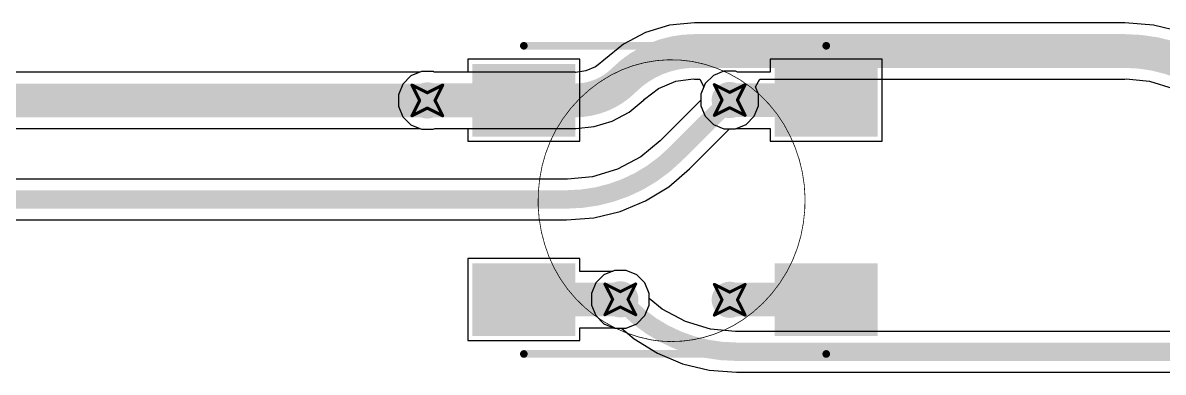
# Model space of a CAD drawing. Header units: inches. Extents: x -11 to 1110, y -7 to 455.
# Drawn here: x 446.14 to 465, y 296.26 to 302.04 of the extents above; entities that cross this region are included whole.
import ezdxf

# ---------------------------------------------------------------- set-up
doc = ezdxf.new("R2010")
doc.units = ezdxf.units.IN
for name, color, linetype in [('Bottom Layer', 5, 'Continuous'), ('Drill Drawing', 1, 'Continuous'), ('Mechanical 7', 56, 'Continuous'), ('Top Layer', 1, 'Continuous'), ('Top Overlay', 2, 'Continuous'), ('Top Paste', 8, 'Continuous'), ('Top Solder', 216, 'Continuous'), ('Via Holes', 16, 'Continuous')]:
    doc.layers.add(name, color=color, linetype=linetype)

msp = doc.modelspace()

# ---------------------------------------------------------------- hatches: boundary and pattern name
at = {"layer": 'Bottom Layer'}
h = msp.add_hatch(color=5, dxfattribs=at)
edge = h.paths.add_edge_path()
edge.add_arc((452.831, 300.756), 0.3, 0, 360)
h = msp.add_hatch(color=5, dxfattribs=at)
edge = h.paths.add_edge_path()
edge.add_arc((457.831, 300.763), 0.3, 0, 360)
h = msp.add_hatch(color=5, dxfattribs=at)
edge = h.paths.add_edge_path()
edge.add_arc((456.022, 297.463), 0.3, 0, 360)
h = msp.add_hatch(color=5, dxfattribs=at)
edge = h.paths.add_edge_path()
edge.add_arc((457.831, 297.456), 0.3, 0, 360)
at = {"layer": 'Top Layer'}
for points in [[(453.676, 301.26), (455.176, 301.26), (455.176, 300.26), (453.676, 300.26)], [(460.176, 300.26), (458.676, 300.26), (458.676, 301.26), (460.176, 301.26)], [(453.676, 297.96), (455.176, 297.96), (455.176, 296.96), (453.676, 296.96)], [(458.676, 297.96), (460.176, 297.96), (460.176, 296.96), (458.676, 296.96)]]:
    msp.add_hatch(color=1, dxfattribs=at).paths.add_polyline_path(points)
h = msp.add_hatch(color=1, dxfattribs=at)
edge = h.paths.add_edge_path()
edge.add_arc((452.831, 300.756), 0.3, 0, 360)
h = msp.add_hatch(color=1, dxfattribs=at)
edge = h.paths.add_edge_path()
edge.add_arc((457.831, 300.763), 0.3, 0, 360)
h = msp.add_hatch(color=1, dxfattribs=at)
edge = h.paths.add_edge_path()
edge.add_arc((456.022, 297.463), 0.3, 0, 360)
h = msp.add_hatch(color=1, dxfattribs=at)
edge = h.paths.add_edge_path()
edge.add_arc((457.831, 297.456), 0.3, 0, 360)
at = {"layer": 'Top Paste'}
for points in [[(453.676, 301.26), (455.176, 301.26), (455.176, 300.26), (453.676, 300.26)], [(460.176, 300.26), (458.676, 300.26), (458.676, 301.26), (460.176, 301.26)], [(453.676, 297.96), (455.176, 297.96), (455.176, 296.96), (453.676, 296.96)], [(458.676, 297.96), (460.176, 297.96), (460.176, 296.96), (458.676, 296.96)]]:
    msp.add_hatch(color=8, dxfattribs=at).paths.add_polyline_path(points)
at = {"layer": 'Top Solder'}
for points in [[(453.575, 301.361), (455.278, 301.361), (455.278, 300.158), (453.575, 300.158)], [(460.278, 300.158), (458.575, 300.158), (458.575, 301.361), (460.278, 301.361)], [(453.575, 298.061), (455.278, 298.061), (455.278, 296.858), (453.575, 296.858)], [(458.575, 298.061), (460.278, 298.061), (460.278, 296.858), (458.575, 296.858)]]:
    msp.add_hatch(color=216, dxfattribs=at).paths.add_polyline_path(points)
at = {"layer": 'Via Holes'}
h = msp.add_hatch(color=7, dxfattribs=at)
edge = h.paths.add_edge_path()
edge.add_arc((452.831, 300.756), 0.15, 0, 360)
h = msp.add_hatch(color=7, dxfattribs=at)
edge = h.paths.add_edge_path()
edge.add_arc((457.831, 300.763), 0.15, 0, 360)
h = msp.add_hatch(color=7, dxfattribs=at)
edge = h.paths.add_edge_path()
edge.add_arc((456.022, 297.463), 0.15, 0, 360)
h = msp.add_hatch(color=7, dxfattribs=at)
edge = h.paths.add_edge_path()
edge.add_arc((457.831, 297.456), 0.15, 0, 360)

# ---------------------------------------------------------------- linework, layer by layer
at = {"layer": 'Bottom Layer'}
for p, q in [((456.438, 301.881), (456.072, 301.685)), ((456.835, 302.001), (456.438, 301.881)), ((457.248, 302.042), (456.835, 302.001)), ((457.248, 302.04), (457.248, 302.042)), ((464.365, 302.04), (457.248, 302.04)), ((464.835, 302.004), (464.365, 302.041)), ((464.365, 302.041), (464.365, 302.04)), ((465.294, 301.894), (464.835, 302.004)), ((456.072, 301.685), (455.752, 301.422)), ((455.613, 301.312), (455.449, 301.244)), ((455.657, 301.345), (455.613, 301.312)), ((455.752, 301.422), (455.657, 301.345)), ((455.752, 301.422), (455.752, 301.422)), ((452.708, 301.223), (439.593, 301.223)), ((452.736, 301.234), (452.708, 301.223)), ((452.926, 301.234), (452.736, 301.234)), ((452.954, 301.223), (452.926, 301.234)), ((455.273, 301.223), (452.954, 301.223)), ((455.279, 301.221), (455.273, 301.223)), ((455.449, 301.244), (455.279, 301.221)), ((456.423, 300.778), (456.654, 300.955)), ((456.654, 300.955), (456.94, 301.074)), ((456.94, 301.074), (457.228, 301.112)), ((457.228, 301.112), (457.248, 301.108)), ((457.248, 301.108), (457.334, 301.108)), ((457.334, 301.108), (457.404, 300.981)), ((457.404, 300.981), (457.353, 300.858)), ((458.258, 300.981), (458.327, 301.108)), ((458.308, 300.858), (458.258, 300.981)), ((458.327, 301.108), (464.365, 301.108)), ((464.365, 301.108), (464.386, 301.112)), ((464.386, 301.112), (464.77, 301.074)), ((464.77, 301.074), (465.161, 300.956)), ((456.167, 300.563), (456.402, 300.755)), ((456.402, 300.755), (456.412, 300.762)), ((456.412, 300.762), (456.423, 300.778)), ((457.353, 300.762), (456.69, 300.099)), ((457.353, 300.858), (457.353, 300.762)), ((458.308, 300.668), (458.308, 300.858)), ((455.889, 300.414), (456.167, 300.563)), ((458.236, 300.493), (458.308, 300.668)), ((455.587, 300.322), (455.889, 300.414)), ((458.101, 300.358), (458.236, 300.493)), ((439.761, 300.29), (452.708, 300.29)), ((452.708, 300.29), (452.736, 300.279)), ((452.736, 300.279), (452.926, 300.279)), ((452.926, 300.279), (452.954, 300.29)), ((452.954, 300.29), (455.273, 300.29)), ((455.273, 300.29), (455.285, 300.293)), ((455.285, 300.293), (455.587, 300.322)), ((457.166, 299.623), (457.829, 300.285)), ((457.829, 300.285), (457.926, 300.285)), ((457.926, 300.285), (458.101, 300.358)), ((456.682, 300.086), (456.359, 299.821)), ((456.69, 300.099), (456.682, 300.086)), ((456.359, 299.821), (455.977, 299.617)), ((455.977, 299.617), (455.563, 299.492)), ((456.825, 299.328), (457.168, 299.621)), ((457.168, 299.621), (457.166, 299.623)), ((455.132, 299.454), (441.131, 299.454)), ((455.147, 299.451), (455.132, 299.454)), ((455.563, 299.492), (455.147, 299.451)), ((456.439, 299.092), (456.825, 299.328)), ((456.022, 298.919), (456.439, 299.092)), ((455.583, 298.813), (456.022, 298.919)), ((441.131, 298.78), (455.132, 298.78)), ((455.132, 298.778), (455.583, 298.813)), ((455.132, 298.78), (455.132, 298.778)), ((455.927, 297.941), (455.751, 297.868)), ((456.117, 297.941), (455.927, 297.941)), ((456.293, 297.868), (456.117, 297.941)), ((455.617, 297.734), (455.544, 297.558)), ((455.751, 297.868), (455.617, 297.734)), ((456.427, 297.734), (456.293, 297.868)), ((456.5, 297.558), (456.427, 297.734)), ((455.544, 297.558), (455.544, 297.368)), ((456.5, 297.477), (456.5, 297.558)), ((455.544, 297.368), (455.617, 297.193)), ((456.715, 297.3), (456.5, 297.477)), ((455.617, 297.193), (455.751, 297.058)), ((457.097, 297.096), (456.715, 297.3)), ((455.751, 297.058), (455.927, 296.985)), ((455.927, 296.985), (456.04, 296.985)), ((456.04, 296.985), (456.249, 296.807)), ((457.511, 296.97), (457.097, 297.096)), ((456.249, 296.807), (456.634, 296.571)), ((457.927, 296.93), (457.511, 296.97)), ((457.941, 296.932), (457.927, 296.93)), ((472.251, 296.932), (457.941, 296.932)), ((456.634, 296.571), (457.052, 296.398)), ((457.052, 296.398), (457.491, 296.292)), ((457.491, 296.292), (457.941, 296.257)), ((457.941, 296.257), (457.941, 296.259)), ((457.941, 296.259), (472.251, 296.259))]:
    msp.add_line(p, q, dxfattribs=at)
for points in [[(456.082, 301.092, 0.559, 0.559, -0.198912), (457.248, 301.574, 0.559, 0.559, 0)], [(457.248, 301.574, 0.559, 0.559, 0), (464.365, 301.574, 0.559, 0.559, 0)], [(464.365, 301.574, 0.559, 0.559, -0.198912), (466.161, 300.83, 0.559, 0.559, 0)], [(456.082, 301.092, 0.559, 0.559, -0.198912), (455.273, 300.756, 0.559, 0.559, 0)], [(439.593, 300.756, 0.559, 0.559, 0), (452.831, 300.756, 0.559, 0.559, 0)], [(452.831, 300.756, 0.559, 0.559, 0), (455.273, 300.756, 0.559, 0.559, 0)], [(456.928, 299.861, 0.305, 0.305, 0), (457.831, 300.763, 0.305, 0.305, 0)], [(456.928, 299.861, 0.305, 0.305, -0.198912), (455.132, 299.117, 0.305, 0.305, 0)], [(441.131, 299.117, 0.305, 0.305, 0), (455.132, 299.117, 0.305, 0.305, 0)], [(456.022, 297.463, 0.305, 0.305, 0), (456.145, 297.34, 0.305, 0.305, 0)], [(457.941, 296.596, 0.305, 0.305, -0.198912), (456.145, 297.34, 0.305, 0.305, 0)], [(457.941, 296.596, 0.305, 0.305, 0), (472.251, 296.596, 0.305, 0.305, 0)]]:
    msp.add_lwpolyline(points, format="xyseb", dxfattribs=at)
for points in [[(457.108, 301.574, 0.279, 0.279, 1), (457.387, 301.574, 0.279, 0.279, 1)], [(457.108, 301.574, 0.279, 0.279, 1), (457.387, 301.574, 0.279, 0.279, 1)], [(464.225, 301.574, 0.279, 0.279, 1), (464.504, 301.574, 0.279, 0.279, 1)], [(464.225, 301.574, 0.279, 0.279, 1), (464.504, 301.574, 0.279, 0.279, 1)], [(455.943, 301.092, 0.279, 0.279, 1), (456.222, 301.092, 0.279, 0.279, 1)], [(455.943, 301.092, 0.279, 0.279, 1), (456.222, 301.092, 0.279, 0.279, 1)], [(452.691, 300.756, 0.279, 0.279, 1), (452.97, 300.756, 0.279, 0.279, 1)], [(452.691, 300.756, 0.279, 0.279, 1), (452.97, 300.756, 0.279, 0.279, 1)], [(455.133, 300.756, 0.279, 0.279, 1), (455.413, 300.756, 0.279, 0.279, 1)], [(455.133, 300.756, 0.279, 0.279, 1), (455.413, 300.756, 0.279, 0.279, 1)], [(457.754, 300.763, 0.152, 0.152, 1), (457.907, 300.763, 0.152, 0.152, 1)], [(456.852, 299.861, 0.152, 0.152, 1), (457.005, 299.861, 0.152, 0.152, 1)], [(456.852, 299.861, 0.152, 0.152, 1), (457.005, 299.861, 0.152, 0.152, 1)], [(455.056, 299.117, 0.152, 0.152, 1), (455.209, 299.117, 0.152, 0.152, 1)], [(455.056, 299.117, 0.152, 0.152, 1), (455.209, 299.117, 0.152, 0.152, 1)], [(455.946, 297.463, 0.152, 0.152, 1), (456.098, 297.463, 0.152, 0.152, 1)], [(456.069, 297.34, 0.152, 0.152, 1), (456.222, 297.34, 0.152, 0.152, 1)], [(456.069, 297.34, 0.152, 0.152, 1), (456.222, 297.34, 0.152, 0.152, 1)], [(457.865, 296.596, 0.152, 0.152, 1), (458.018, 296.596, 0.152, 0.152, 1)], [(457.865, 296.596, 0.152, 0.152, 1), (458.018, 296.596, 0.152, 0.152, 1)]]:
    msp.add_lwpolyline(points, format="xyseb", close=True, dxfattribs=at)
at = {"layer": 'Drill Drawing'}
for points in [[(452.577, 301.01, 0.0508, 0.0508, 0), (452.831, 300.883, 0.0508, 0.0508, 0)], [(452.577, 301.01, 0.0508, 0.0508, 0), (452.704, 300.756, 0.0508, 0.0508, 0)], [(452.831, 300.883, 0.0508, 0.0508, 0), (453.085, 301.01, 0.0508, 0.0508, 0)], [(452.958, 300.756, 0.0508, 0.0508, 0), (453.085, 301.01, 0.0508, 0.0508, 0)], [(457.577, 301.017, 0.0508, 0.0508, 0), (457.831, 300.89, 0.0508, 0.0508, 0)], [(457.577, 301.017, 0.0508, 0.0508, 0), (457.704, 300.763, 0.0508, 0.0508, 0)], [(457.831, 300.89, 0.0508, 0.0508, 0), (458.085, 301.017, 0.0508, 0.0508, 0)], [(457.958, 300.763, 0.0508, 0.0508, 0), (458.085, 301.017, 0.0508, 0.0508, 0)], [(452.577, 300.502, 0.0508, 0.0508, 0), (452.704, 300.756, 0.0508, 0.0508, 0)], [(452.958, 300.756, 0.0508, 0.0508, 0), (453.085, 300.502, 0.0508, 0.0508, 0)], [(457.577, 300.509, 0.0508, 0.0508, 0), (457.704, 300.763, 0.0508, 0.0508, 0)], [(457.958, 300.763, 0.0508, 0.0508, 0), (458.085, 300.509, 0.0508, 0.0508, 0)], [(452.577, 300.502, 0.0508, 0.0508, 0), (452.831, 300.629, 0.0508, 0.0508, 0)], [(452.831, 300.629, 0.0508, 0.0508, 0), (453.085, 300.502, 0.0508, 0.0508, 0)], [(457.577, 300.509, 0.0508, 0.0508, 0), (457.831, 300.636, 0.0508, 0.0508, 0)], [(457.831, 300.636, 0.0508, 0.0508, 0), (458.085, 300.509, 0.0508, 0.0508, 0)], [(455.768, 297.717, 0.0508, 0.0508, 0), (456.022, 297.59, 0.0508, 0.0508, 0)], [(455.768, 297.717, 0.0508, 0.0508, 0), (455.895, 297.463, 0.0508, 0.0508, 0)], [(456.022, 297.59, 0.0508, 0.0508, 0), (456.276, 297.717, 0.0508, 0.0508, 0)], [(456.149, 297.463, 0.0508, 0.0508, 0), (456.276, 297.717, 0.0508, 0.0508, 0)], [(457.577, 297.71, 0.0508, 0.0508, 0), (457.831, 297.583, 0.0508, 0.0508, 0)], [(457.577, 297.71, 0.0508, 0.0508, 0), (457.704, 297.456, 0.0508, 0.0508, 0)], [(457.831, 297.583, 0.0508, 0.0508, 0), (458.085, 297.71, 0.0508, 0.0508, 0)], [(457.958, 297.456, 0.0508, 0.0508, 0), (458.085, 297.71, 0.0508, 0.0508, 0)], [(455.768, 297.209, 0.0508, 0.0508, 0), (455.895, 297.463, 0.0508, 0.0508, 0)], [(455.768, 297.209, 0.0508, 0.0508, 0), (456.022, 297.336, 0.0508, 0.0508, 0)], [(456.022, 297.336, 0.0508, 0.0508, 0), (456.276, 297.209, 0.0508, 0.0508, 0)], [(456.149, 297.463, 0.0508, 0.0508, 0), (456.276, 297.209, 0.0508, 0.0508, 0)], [(457.577, 297.202, 0.0508, 0.0508, 0), (457.704, 297.456, 0.0508, 0.0508, 0)], [(457.577, 297.202, 0.0508, 0.0508, 0), (457.831, 297.329, 0.0508, 0.0508, 0)], [(457.831, 297.329, 0.0508, 0.0508, 0), (458.085, 297.202, 0.0508, 0.0508, 0)], [(457.958, 297.456, 0.0508, 0.0508, 0), (458.085, 297.202, 0.0508, 0.0508, 0)]]:
    msp.add_lwpolyline(points, format="xyseb", dxfattribs=at)
for points in [[(452.564, 301.01, 0.0254, 0.0254, 1), (452.589, 301.01, 0.0254, 0.0254, 1)], [(452.564, 301.01, 0.0254, 0.0254, 1), (452.589, 301.01, 0.0254, 0.0254, 1)], [(453.072, 301.01, 0.0254, 0.0254, 1), (453.097, 301.01, 0.0254, 0.0254, 1)], [(453.072, 301.01, 0.0254, 0.0254, 1), (453.097, 301.01, 0.0254, 0.0254, 1)], [(457.564, 301.017, 0.0254, 0.0254, 1), (457.589, 301.017, 0.0254, 0.0254, 1)], [(457.564, 301.017, 0.0254, 0.0254, 1), (457.589, 301.017, 0.0254, 0.0254, 1)], [(458.072, 301.017, 0.0254, 0.0254, 1), (458.097, 301.017, 0.0254, 0.0254, 1)], [(458.072, 301.017, 0.0254, 0.0254, 1), (458.097, 301.017, 0.0254, 0.0254, 1)], [(452.691, 300.756, 0.0254, 0.0254, 1), (452.716, 300.756, 0.0254, 0.0254, 1)], [(452.691, 300.756, 0.0254, 0.0254, 1), (452.716, 300.756, 0.0254, 0.0254, 1)], [(452.818, 300.883, 0.0254, 0.0254, 1), (452.843, 300.883, 0.0254, 0.0254, 1)], [(452.818, 300.883, 0.0254, 0.0254, 1), (452.843, 300.883, 0.0254, 0.0254, 1)], [(452.945, 300.756, 0.0254, 0.0254, 1), (452.97, 300.756, 0.0254, 0.0254, 1)], [(452.945, 300.756, 0.0254, 0.0254, 1), (452.97, 300.756, 0.0254, 0.0254, 1)], [(457.691, 300.763, 0.0254, 0.0254, 1), (457.716, 300.763, 0.0254, 0.0254, 1)], [(457.691, 300.763, 0.0254, 0.0254, 1), (457.716, 300.763, 0.0254, 0.0254, 1)], [(457.818, 300.89, 0.0254, 0.0254, 1), (457.843, 300.89, 0.0254, 0.0254, 1)], [(457.818, 300.89, 0.0254, 0.0254, 1), (457.843, 300.89, 0.0254, 0.0254, 1)], [(457.945, 300.763, 0.0254, 0.0254, 1), (457.97, 300.763, 0.0254, 0.0254, 1)], [(457.945, 300.763, 0.0254, 0.0254, 1), (457.97, 300.763, 0.0254, 0.0254, 1)], [(452.818, 300.629, 0.0254, 0.0254, 1), (452.843, 300.629, 0.0254, 0.0254, 1)], [(452.818, 300.629, 0.0254, 0.0254, 1), (452.843, 300.629, 0.0254, 0.0254, 1)], [(457.818, 300.636, 0.0254, 0.0254, 1), (457.843, 300.636, 0.0254, 0.0254, 1)], [(457.818, 300.636, 0.0254, 0.0254, 1), (457.843, 300.636, 0.0254, 0.0254, 1)], [(452.564, 300.502, 0.0254, 0.0254, 1), (452.589, 300.502, 0.0254, 0.0254, 1)], [(452.564, 300.502, 0.0254, 0.0254, 1), (452.589, 300.502, 0.0254, 0.0254, 1)], [(453.072, 300.502, 0.0254, 0.0254, 1), (453.097, 300.502, 0.0254, 0.0254, 1)], [(453.072, 300.502, 0.0254, 0.0254, 1), (453.097, 300.502, 0.0254, 0.0254, 1)], [(457.564, 300.509, 0.0254, 0.0254, 1), (457.589, 300.509, 0.0254, 0.0254, 1)], [(457.564, 300.509, 0.0254, 0.0254, 1), (457.589, 300.509, 0.0254, 0.0254, 1)], [(458.072, 300.509, 0.0254, 0.0254, 1), (458.097, 300.509, 0.0254, 0.0254, 1)], [(458.072, 300.509, 0.0254, 0.0254, 1), (458.097, 300.509, 0.0254, 0.0254, 1)], [(455.755, 297.717, 0.0254, 0.0254, 1), (455.781, 297.717, 0.0254, 0.0254, 1)], [(455.755, 297.717, 0.0254, 0.0254, 1), (455.781, 297.717, 0.0254, 0.0254, 1)], [(456.263, 297.717, 0.0254, 0.0254, 1), (456.289, 297.717, 0.0254, 0.0254, 1)], [(456.263, 297.717, 0.0254, 0.0254, 1), (456.289, 297.717, 0.0254, 0.0254, 1)], [(457.564, 297.71, 0.0254, 0.0254, 1), (457.589, 297.71, 0.0254, 0.0254, 1)], [(457.564, 297.71, 0.0254, 0.0254, 1), (457.589, 297.71, 0.0254, 0.0254, 1)], [(458.072, 297.71, 0.0254, 0.0254, 1), (458.097, 297.71, 0.0254, 0.0254, 1)], [(458.072, 297.71, 0.0254, 0.0254, 1), (458.097, 297.71, 0.0254, 0.0254, 1)], [(456.009, 297.59, 0.0254, 0.0254, 1), (456.035, 297.59, 0.0254, 0.0254, 1)], [(456.009, 297.59, 0.0254, 0.0254, 1), (456.035, 297.59, 0.0254, 0.0254, 1)], [(457.818, 297.583, 0.0254, 0.0254, 1), (457.843, 297.583, 0.0254, 0.0254, 1)], [(457.818, 297.583, 0.0254, 0.0254, 1), (457.843, 297.583, 0.0254, 0.0254, 1)], [(455.882, 297.463, 0.0254, 0.0254, 1), (455.908, 297.463, 0.0254, 0.0254, 1)], [(455.882, 297.463, 0.0254, 0.0254, 1), (455.908, 297.463, 0.0254, 0.0254, 1)], [(456.009, 297.336, 0.0254, 0.0254, 1), (456.035, 297.336, 0.0254, 0.0254, 1)], [(456.009, 297.336, 0.0254, 0.0254, 1), (456.035, 297.336, 0.0254, 0.0254, 1)], [(456.136, 297.463, 0.0254, 0.0254, 1), (456.162, 297.463, 0.0254, 0.0254, 1)], [(456.136, 297.463, 0.0254, 0.0254, 1), (456.162, 297.463, 0.0254, 0.0254, 1)], [(457.691, 297.456, 0.0254, 0.0254, 1), (457.716, 297.456, 0.0254, 0.0254, 1)], [(457.691, 297.456, 0.0254, 0.0254, 1), (457.716, 297.456, 0.0254, 0.0254, 1)], [(457.818, 297.329, 0.0254, 0.0254, 1), (457.843, 297.329, 0.0254, 0.0254, 1)], [(457.818, 297.329, 0.0254, 0.0254, 1), (457.843, 297.329, 0.0254, 0.0254, 1)], [(457.945, 297.456, 0.0254, 0.0254, 1), (457.97, 297.456, 0.0254, 0.0254, 1)], [(457.945, 297.456, 0.0254, 0.0254, 1), (457.97, 297.456, 0.0254, 0.0254, 1)], [(455.755, 297.209, 0.0254, 0.0254, 1), (455.781, 297.209, 0.0254, 0.0254, 1)], [(455.755, 297.209, 0.0254, 0.0254, 1), (455.781, 297.209, 0.0254, 0.0254, 1)], [(456.263, 297.209, 0.0254, 0.0254, 1), (456.289, 297.209, 0.0254, 0.0254, 1)], [(456.263, 297.209, 0.0254, 0.0254, 1), (456.289, 297.209, 0.0254, 0.0254, 1)], [(457.564, 297.202, 0.0254, 0.0254, 1), (457.589, 297.202, 0.0254, 0.0254, 1)], [(457.564, 297.202, 0.0254, 0.0254, 1), (457.589, 297.202, 0.0254, 0.0254, 1)], [(458.072, 297.202, 0.0254, 0.0254, 1), (458.097, 297.202, 0.0254, 0.0254, 1)], [(458.072, 297.202, 0.0254, 0.0254, 1), (458.097, 297.202, 0.0254, 0.0254, 1)]]:
    msp.add_lwpolyline(points, format="xyseb", close=True, dxfattribs=at)
at = {"layer": 'Mechanical 7'}
for points in [[(455.859, 301.171, 0.0127, 0.0127, -0.168563), (457.212, 301.401, 0.0127, 0.0127, 0)], [(457.212, 301.401, 0.0127, 0.0127, -0.243255), (458.831, 300.165, 0.0127, 0.0127, 0)], [(454.689, 299.46, 0.0127, 0.0127, -0.235384), (455.859, 301.171, 0.0127, 0.0127, 0)], [(458.831, 300.165, 0.0127, 0.0127, -0.151864), (459.049, 298.733, 0.0127, 0.0127, 0)], [(454.774, 298.363, 0.0127, 0.0127, -0.114324), (454.689, 299.46, 0.0127, 0.0127, 0)], [(459.049, 298.733, 0.0127, 0.0127, -0.211224), (458.049, 297.126, 0.0127, 0.0127, 0)], [(456.523, 296.794, 0.0127, 0.0127, -0.28045), (454.774, 298.363, 0.0127, 0.0127, 0)], [(458.049, 297.126, 0.0127, 0.0127, -0.148964), (456.869, 296.764, 0.0127, 0.0127, 0)], [(456.869, 296.764, 0.0127, 0.0127, -0.042777), (456.523, 296.794, 0.0127, 0.0127, 0)]]:
    msp.add_lwpolyline(points, format="xyseb", dxfattribs=at)
for points in [[(457.208, 301.401, 0.00635, 0.00635, 1), (457.215, 301.401, 0.00635, 0.00635, 1)], [(457.208, 301.401, 0.00635, 0.00635, 1), (457.215, 301.401, 0.00635, 0.00635, 1)], [(455.855, 301.171, 0.00635, 0.00635, 1), (455.862, 301.171, 0.00635, 0.00635, 1)], [(455.855, 301.171, 0.00635, 0.00635, 1), (455.862, 301.171, 0.00635, 0.00635, 1)], [(458.828, 300.165, 0.00635, 0.00635, 1), (458.834, 300.165, 0.00635, 0.00635, 1)], [(458.828, 300.165, 0.00635, 0.00635, 1), (458.834, 300.165, 0.00635, 0.00635, 1)], [(454.686, 299.46, 0.00635, 0.00635, 1), (454.692, 299.46, 0.00635, 0.00635, 1)], [(454.686, 299.46, 0.00635, 0.00635, 1), (454.692, 299.46, 0.00635, 0.00635, 1)], [(459.046, 298.733, 0.00635, 0.00635, 1), (459.052, 298.733, 0.00635, 0.00635, 1)], [(459.046, 298.733, 0.00635, 0.00635, 1), (459.052, 298.733, 0.00635, 0.00635, 1)], [(454.771, 298.363, 0.00635, 0.00635, 1), (454.777, 298.363, 0.00635, 0.00635, 1)], [(454.771, 298.363, 0.00635, 0.00635, 1), (454.777, 298.363, 0.00635, 0.00635, 1)], [(458.046, 297.126, 0.00635, 0.00635, 1), (458.052, 297.126, 0.00635, 0.00635, 1)], [(458.046, 297.126, 0.00635, 0.00635, 1), (458.052, 297.126, 0.00635, 0.00635, 1)], [(456.52, 296.794, 0.00635, 0.00635, 1), (456.527, 296.794, 0.00635, 0.00635, 1)], [(456.52, 296.794, 0.00635, 0.00635, 1), (456.527, 296.794, 0.00635, 0.00635, 1)], [(456.866, 296.764, 0.00635, 0.00635, 1), (456.872, 296.764, 0.00635, 0.00635, 1)], [(456.866, 296.764, 0.00635, 0.00635, 1), (456.872, 296.764, 0.00635, 0.00635, 1)]]:
    msp.add_lwpolyline(points, format="xyseb", close=True, dxfattribs=at)
at = {"layer": 'Top Layer'}
for p, q in [((455.354, 301.438), (453.498, 301.438)), ((453.498, 301.438), (453.498, 301.226)), ((455.354, 300.082), (455.354, 301.438)), ((460.354, 301.438), (458.498, 301.438)), ((458.498, 301.438), (458.498, 301.226)), ((460.354, 300.082), (460.354, 301.438)), ((452.56, 301.161), (452.426, 301.027)), ((452.736, 301.234), (452.56, 301.161)), ((452.926, 301.234), (452.736, 301.234)), ((452.946, 301.226), (452.926, 301.234)), ((453.498, 301.226), (452.946, 301.226)), ((457.56, 301.168), (457.426, 301.034)), ((457.736, 301.241), (457.56, 301.168)), ((457.926, 301.241), (457.736, 301.241)), ((457.962, 301.226), (457.926, 301.241)), ((458.498, 301.226), (457.962, 301.226)), ((452.426, 301.027), (452.353, 300.851)), ((457.426, 301.034), (457.353, 300.858)), ((452.353, 300.851), (452.353, 300.661)), ((457.353, 300.858), (457.353, 300.668)), ((452.353, 300.661), (452.426, 300.486)), ((457.353, 300.668), (457.426, 300.493)), ((452.426, 300.486), (452.56, 300.351)), ((457.426, 300.493), (457.56, 300.358)), ((452.56, 300.351), (452.736, 300.279)), ((452.736, 300.279), (452.926, 300.279)), ((452.926, 300.279), (452.962, 300.294)), ((452.962, 300.294), (453.498, 300.294)), ((453.498, 300.294), (453.498, 300.082)), ((457.56, 300.358), (457.736, 300.285)), ((457.736, 300.285), (457.926, 300.285)), ((457.926, 300.285), (457.946, 300.294)), ((457.946, 300.294), (458.498, 300.294)), ((458.498, 300.294), (458.498, 300.082)), ((453.498, 300.082), (455.354, 300.082)), ((458.498, 300.082), (460.354, 300.082)), ((455.354, 298.138), (453.498, 298.138)), ((453.498, 298.138), (453.498, 296.782)), ((455.354, 297.926), (455.354, 298.138)), ((455.891, 297.926), (455.354, 297.926)), ((455.927, 297.941), (455.891, 297.926)), ((456.117, 297.941), (455.927, 297.941)), ((456.293, 297.868), (456.117, 297.941)), ((456.427, 297.734), (456.293, 297.868)), ((456.5, 297.558), (456.427, 297.734)), ((456.5, 297.368), (456.5, 297.558)), ((456.427, 297.193), (456.5, 297.368)), ((456.293, 297.058), (456.427, 297.193)), ((455.354, 296.782), (455.354, 296.994)), ((455.354, 296.994), (455.907, 296.994)), ((455.907, 296.994), (455.927, 296.985)), ((455.927, 296.985), (456.117, 296.985)), ((456.117, 296.985), (456.293, 297.058)), ((453.498, 296.782), (455.354, 296.782))]:
    msp.add_line(p, q, dxfattribs=at)
for points in [[(452.831, 300.76, 0.559, 0.559, 0), (454.426, 300.76, 0.559, 0.559, 0)], [(457.831, 300.76, 0.559, 0.559, 0), (459.426, 300.76, 0.559, 0.559, 0)], [(454.426, 297.46, 0.559, 0.559, 0), (456.022, 297.46, 0.559, 0.559, 0)], [(457.831, 297.46, 0.559, 0.559, 0), (459.426, 297.46, 0.559, 0.559, 0)]]:
    msp.add_lwpolyline(points, format="xyseb", dxfattribs=at)
for points in [[(452.691, 300.76, 0.279, 0.279, 1), (452.97, 300.76, 0.279, 0.279, 1)], [(454.287, 300.76, 0.279, 0.279, 1), (454.566, 300.76, 0.279, 0.279, 1)], [(457.691, 300.76, 0.279, 0.279, 1), (457.97, 300.76, 0.279, 0.279, 1)], [(459.287, 300.76, 0.279, 0.279, 1), (459.566, 300.76, 0.279, 0.279, 1)], [(454.287, 297.46, 0.279, 0.279, 1), (454.566, 297.46, 0.279, 0.279, 1)], [(455.882, 297.46, 0.279, 0.279, 1), (456.162, 297.46, 0.279, 0.279, 1)], [(457.691, 297.46, 0.279, 0.279, 1), (457.97, 297.46, 0.279, 0.279, 1)], [(459.287, 297.46, 0.279, 0.279, 1), (459.566, 297.46, 0.279, 0.279, 1)]]:
    msp.add_lwpolyline(points, format="xyseb", close=True, dxfattribs=at)
at = {"layer": 'Top Overlay'}
for points in [[(454.426, 301.661, 0.127, 0.127, 0), (459.426, 301.661, 0.127, 0.127, 0)], [(453.37, 300.913, 0.254, 0.254, 0), (453.497, 300.786, 0.254, 0.254, 0)], [(453.37, 300.659, 0.254, 0.254, 0), (453.37, 300.913, 0.254, 0.254, 0)], [(453.37, 300.659, 0.254, 0.254, 0), (453.497, 300.786, 0.254, 0.254, 0)], [(454.426, 296.559, 0.127, 0.127, 0), (459.426, 296.559, 0.127, 0.127, 0)]]:
    msp.add_lwpolyline(points, format="xyseb", dxfattribs=at)
for points in [[(454.395, 301.661, 0.0635, 0.0635, 1), (454.458, 301.661, 0.0635, 0.0635, 1)], [(459.395, 301.661, 0.0635, 0.0635, 1), (459.458, 301.661, 0.0635, 0.0635, 1)], [(453.307, 300.913, 0.127, 0.127, 1), (453.434, 300.913, 0.127, 0.127, 1)], [(453.307, 300.913, 0.127, 0.127, 1), (453.434, 300.913, 0.127, 0.127, 1)], [(453.307, 300.659, 0.127, 0.127, 1), (453.434, 300.659, 0.127, 0.127, 1)], [(453.307, 300.659, 0.127, 0.127, 1), (453.434, 300.659, 0.127, 0.127, 1)], [(453.434, 300.786, 0.127, 0.127, 1), (453.561, 300.786, 0.127, 0.127, 1)], [(453.434, 300.786, 0.127, 0.127, 1), (453.561, 300.786, 0.127, 0.127, 1)], [(454.395, 296.559, 0.0635, 0.0635, 1), (454.458, 296.559, 0.0635, 0.0635, 1)], [(459.395, 296.559, 0.0635, 0.0635, 1), (459.458, 296.559, 0.0635, 0.0635, 1)]]:
    msp.add_lwpolyline(points, format="xyseb", close=True, dxfattribs=at)

doc.saveas('drawing.dxf')
